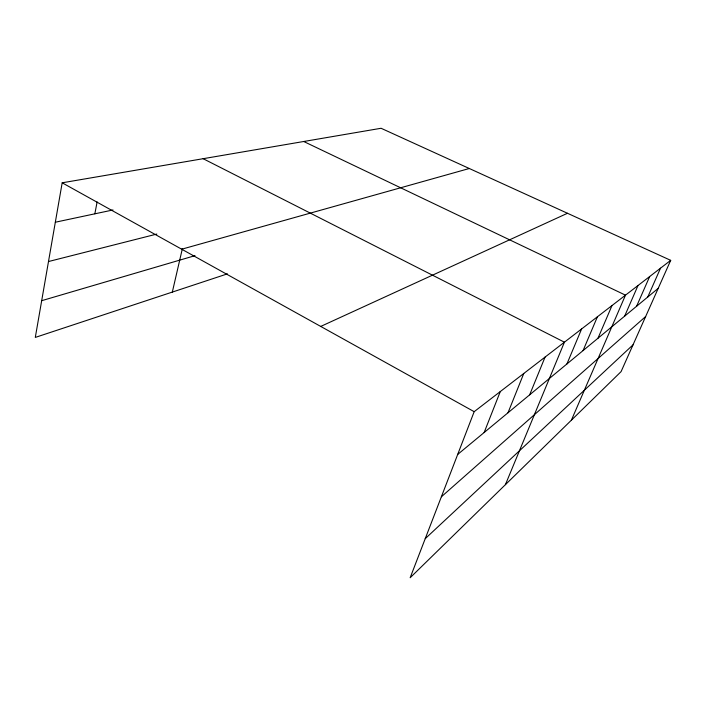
<?xml version="1.0" encoding="UTF-8"?>
<svg xmlns="http://www.w3.org/2000/svg" width="706" height="706" viewBox="0 0 706 706"><rect width="100%" height="100%" fill="white"/><g stroke="black" fill="none" stroke-linecap="round" stroke-linejoin="round"><path stroke-width="1.06" d="M670.7 260.346L474.176 411.677L410.168 577.729L621.077 371.63L670.7 260.346L381.081 128.271L62.181 182.801L35.3 337.415L227.438 273.849M94.851 213.821L97.119 201.925M172.326 292.081L182.395 248.512M484.139 432.531L500.272 391.583M508.002 412.763L523.773 373.483M529.65 394.83L545.058 357.095M505.399 484.678L564.421 342.189L203.151 158.7M566.918 363.969L581.612 328.952M583.068 350.591L597.408 316.782M597.982 338.236L611.996 305.557M571.383 420.194L625.49 295.161L303.73 141.5M624.633 316.164L638.012 285.524M636.6 306.254L649.661 276.549M647.764 297.005L660.534 268.174M425.224 538.678L633.026 344.837M441.365 496.795L645.655 316.526M457.691 454.435L658.213 288.348M320.727 326.428L567.474 213.274M41.689 300.685L195.006 255.651M181.716 249.209L469.305 168.505M48.493 261.538L156.838 234.065M55.333 222.222L112.986 209.964M62.181 182.801L474.176 411.677"/></g></svg>
